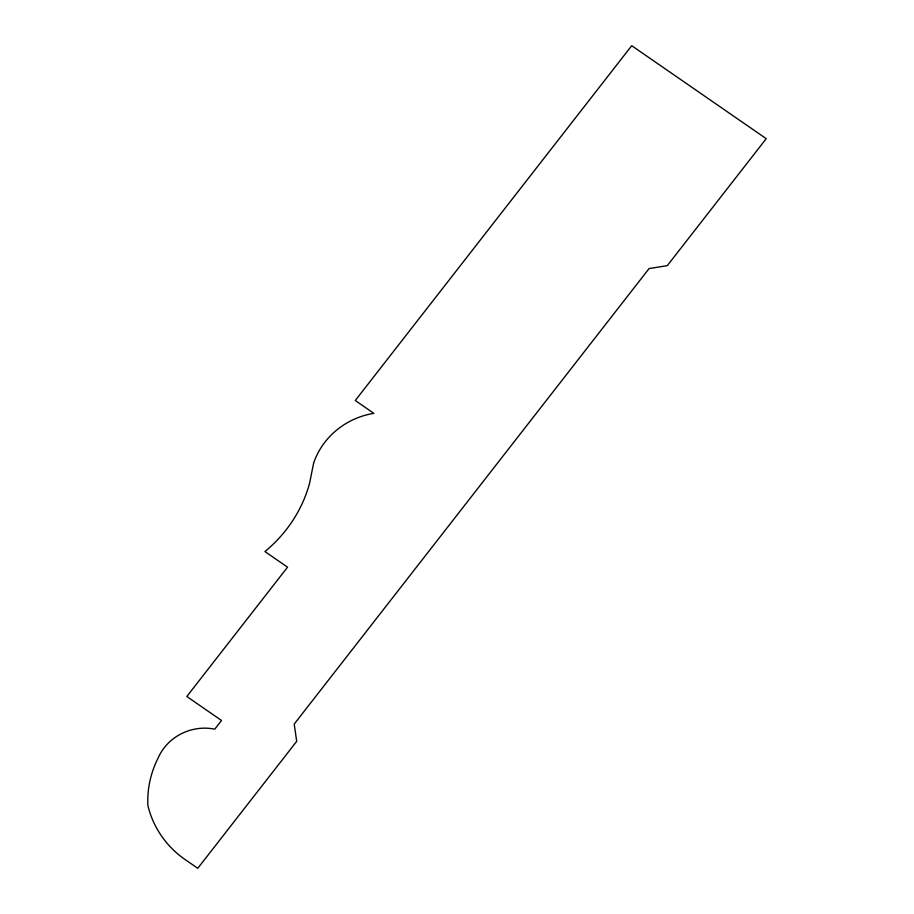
<?xml version="1.0" encoding="UTF-8"?>
<svg xmlns="http://www.w3.org/2000/svg" width="914" height="914" viewBox="0 0 914 914"><rect width="100%" height="100%" fill="white"/><g stroke="black" fill="none" stroke-linecap="round" stroke-linejoin="round"><path stroke-width="1.37" d="M313.593 463.181L309.652 482.992A136.734 128.805 -17.1 0 1 264.934 551.553L287.544 567.183L186.81 696.491L221.531 720.483L214.779 729.166A49.059 46.214 -17.1 0 0 157.916 758.426A102.437 96.507 -17.1 0 0 147.885 805.451A101.397 95.524 -17.1 0 0 184.617 859.217L197.767 868.3L296.696 741.323L294.217 724.071L649.077 268.59L667.3 265.643L766.229 138.665L631.711 45.7L355.283 400.503L373.86 413.345A74.263 69.955 -17.1 0 0 313.593 463.181"/></g></svg>
